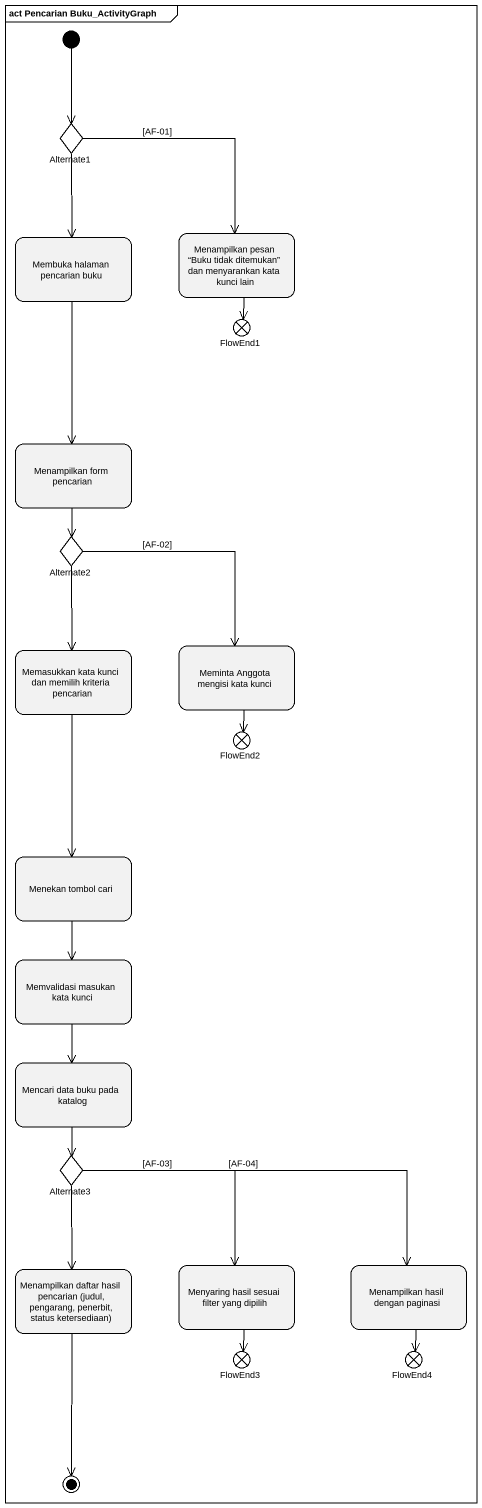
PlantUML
@startuml
mainframe act Pencarian Buku_ActivityGraph
hide empty description
state Alternate1 <<choice>>
state "Menampilkan pesan “Buku tidak ditemukan” dan menyarankan kata kunci lain" as Menampilkan_pesan_Buku
state "Membuka halaman pencarian buku" as Membuka_halaman_pencarian
state FlowEnd1 <<end>>
state "Menampilkan form pencarian" as Menampilkan_form_pencarian
state Alternate2 <<choice>>
state "Memasukkan kata kunci dan memilih kriteria pencarian" as Memasukkan_kata_kunci_dan
state "Meminta Anggota mengisi kata kunci" as Meminta_Anggota_mengisi
state FlowEnd2 <<end>>
state "Menekan tombol cari" as Menekan_tombol_cari
state "Memvalidasi masukan kata kunci" as Memvalidasi_masukan_kata
state "Mencari data buku pada katalog" as Mencari_data_buku_pada
state Alternate3 <<choice>>
state "Menampilkan daftar hasil pencarian (judul, pengarang, penerbit, status ketersediaan)" as Menampilkan_daftar_hasil
state "Menyaring hasil sesuai filter yang dipilih" as Menyaring_hasil_sesuai
state "Menampilkan hasil dengan paginasi" as Menampilkan_hasil_dengan
state FlowEnd3 <<end>>
state FlowEnd4 <<end>>
[*] --> Alternate1
Alternate1 --> Menampilkan_pesan_Buku : [AF-01]
Alternate1 --> Membuka_halaman_pencarian
Menampilkan_pesan_Buku --> FlowEnd1
Membuka_halaman_pencarian --> Menampilkan_form_pencarian
Menampilkan_form_pencarian --> Alternate2
Alternate2 --> Memasukkan_kata_kunci_dan
Alternate2 --> Meminta_Anggota_mengisi : [AF-02]
Memasukkan_kata_kunci_dan --> Menekan_tombol_cari
Meminta_Anggota_mengisi --> FlowEnd2
Menekan_tombol_cari --> Memvalidasi_masukan_kata
Memvalidasi_masukan_kata --> Mencari_data_buku_pada
Mencari_data_buku_pada --> Alternate3
Alternate3 --> Menampilkan_daftar_hasil
Alternate3 --> Menyaring_hasil_sesuai : [AF-03]
Alternate3 -right-> Menampilkan_hasil_dengan : [AF-04]
Menyaring_hasil_sesuai --> FlowEnd3
Menampilkan_hasil_dengan --> FlowEnd4
Menampilkan_daftar_hasil --> [*]
@enduml
